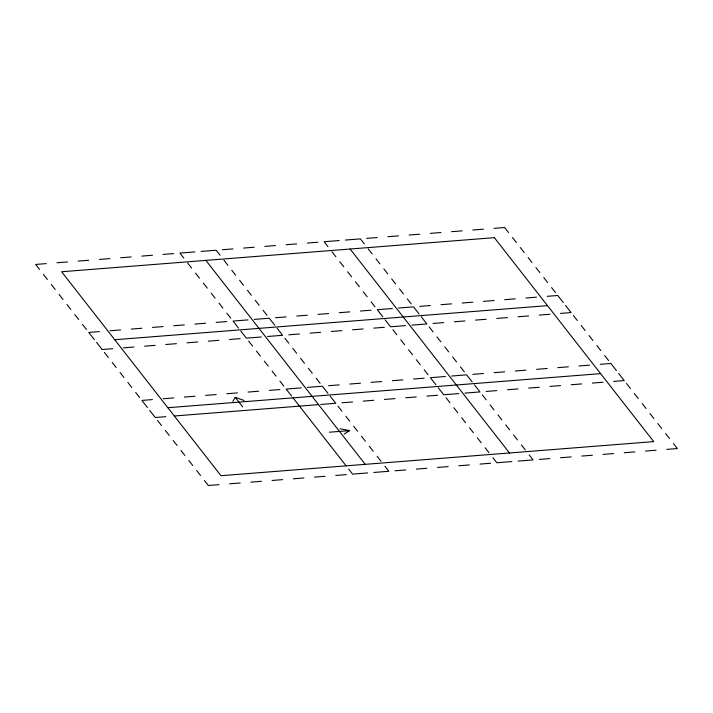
<?xml version="1.0" encoding="UTF-8"?>
<svg xmlns="http://www.w3.org/2000/svg" width="713" height="713" viewBox="0 0 713 713"><rect width="100%" height="100%" fill="white"/><g stroke="black" fill="none" stroke-linecap="round" stroke-linejoin="round"><path stroke-width="1.07" d="M232.839 401.357L235.237 397.346L244.096 400.474M344.201 434.065L349.62 430.616L340.048 428.763M46.265 263.614L35.65 264.452L39.563 269.461M56.888 262.785L67.503 261.947M78.118 261.11L88.742 260.272M99.357 259.434L109.971 258.596M120.595 257.767L131.21 256.93M141.825 256.092L152.439 255.254M163.063 254.416L173.678 253.578M194.916 251.912L179.899 253.088L183.811 258.097M201.137 251.422L216.146 250.236L220.059 255.236M222.367 249.746L232.991 248.908M243.605 248.071L254.22 247.233M264.844 246.395L275.459 245.566M286.073 244.728L296.697 243.891M307.312 243.053L317.927 242.215M339.165 240.539L324.148 241.725L328.06 246.734M345.386 240.058L360.395 238.873L364.307 243.873M366.616 238.383L377.239 237.545M387.854 236.707L398.469 235.869M409.093 235.032L419.707 234.203M430.322 233.365L440.946 232.527M451.561 231.689L462.176 230.852M472.799 230.014L483.414 229.176M494.029 228.347L504.652 227.509L508.556 232.509M99.383 331.598L88.768 332.436L94.294 339.513M110.007 330.77L120.622 329.932M131.237 329.094L141.851 328.256M152.475 327.419L163.09 326.581M173.705 325.752L184.328 324.914M194.943 324.076L205.558 323.239M216.182 322.401L226.796 321.563M248.035 319.896L233.017 321.073L238.543 328.149M254.256 319.406L269.264 318.221L274.799 325.297M275.485 317.731L286.109 316.893M296.724 316.055L307.339 315.217M317.962 314.38L328.577 313.551M339.192 312.713L349.807 311.875M360.43 311.037L371.045 310.2M392.284 308.524L377.266 309.709L382.792 316.786M398.505 308.043L413.513 306.857L419.048 313.934M419.734 306.367L430.358 305.529M440.973 304.692L451.587 303.854M462.211 303.016L472.826 302.187M483.441 301.349L494.064 300.512M504.679 299.674L515.294 298.836M525.909 297.998L536.533 297.161M547.147 296.332L557.762 295.494L563.297 302.57M114.731 339.736L547.486 305.645M112.734 348.684L102.119 349.522L96.585 342.445M123.349 347.855L133.973 347.017M144.587 346.179L155.202 345.342M165.826 344.504L176.441 343.666M187.056 342.828L197.67 341.999M208.294 341.162L218.909 340.324M229.524 339.486L240.147 338.648M261.377 336.973L246.368 338.158L240.834 331.082M267.598 336.483L282.615 335.306L277.09 328.23M288.836 334.816L299.451 333.978M310.075 333.14L320.69 332.303M331.304 331.465L341.928 330.636M352.543 329.798L363.158 328.96M373.781 328.123L384.396 327.285M405.626 325.609L390.617 326.795L385.082 319.718M411.847 325.119L426.864 323.943L421.338 316.866M433.085 323.452L443.7 322.615M454.324 321.777L464.938 320.939M475.553 320.101L486.177 319.264M496.792 318.435L507.406 317.597M518.03 316.759L528.645 315.921M539.26 315.084L549.883 314.246M560.498 313.417L571.113 312.579L565.587 305.503M152.502 399.583L141.887 400.421L147.413 407.497M163.117 398.754L173.74 397.916M184.355 397.079L194.97 396.241M205.594 395.403L216.208 394.565M226.823 393.736L237.447 392.899M248.062 392.061L258.676 391.223M269.3 390.385L279.915 389.548M301.153 387.881L286.136 389.057L291.662 396.134M307.374 387.391L322.383 386.205L327.918 393.282M328.604 385.715L339.219 384.877M349.842 384.04L360.457 383.202M371.072 382.364L381.696 381.535M392.31 380.697L402.925 379.86M413.549 379.022L424.164 378.184M445.402 376.517L430.385 377.694L435.91 384.77M451.623 376.027L466.632 374.842L472.166 381.918M472.853 374.352L483.476 373.514M494.091 372.676L504.706 371.838M515.33 371.001L525.944 370.172M536.559 369.334L547.174 368.496M557.798 367.658L568.413 366.821M579.027 365.983L589.651 365.145M600.266 364.316L610.881 363.478L616.415 370.555M167.849 407.72L600.604 373.63M165.853 416.668L155.238 417.506L149.703 410.43M174.328 416L318.577 404.636M320.716 404.476L335.734 403.291L330.208 396.214M341.955 402.8L352.57 401.963M363.193 401.125L373.808 400.287M384.423 399.449L395.038 398.62M405.661 397.783L416.276 396.945M426.891 396.107L437.515 395.269M458.744 393.594L443.736 394.779L438.201 387.703M464.965 393.104L479.983 391.927L474.457 384.851M486.204 391.437L496.818 390.599M507.442 389.761L518.057 388.924M528.672 388.086L539.295 387.248M549.91 386.419L560.525 385.581M571.149 384.744L581.763 383.906M592.378 383.068L602.993 382.23M613.617 381.402L624.231 380.564L618.706 373.487M329.37 432.212L349.62 430.616M218.971 484.653L208.348 485.491L204.444 480.491M229.586 483.824L240.201 482.986M250.824 482.148L261.439 481.311M272.054 480.473L282.678 479.635M293.293 478.797L303.907 477.968M314.531 477.131L325.146 476.293M335.761 475.455L346.384 474.617M367.614 472.942L352.605 474.127L348.693 469.127M373.835 472.461L388.852 471.275L384.94 466.266M395.073 470.785L405.688 469.947M416.303 469.109L426.927 468.272M437.541 467.434L448.156 466.605M458.78 465.767L469.395 464.929M480.009 464.092L490.633 463.254M511.863 461.578L496.854 462.764L492.941 457.764M518.084 461.088L533.101 459.912L529.189 454.903M539.322 459.422L549.937 458.584M560.561 457.746L571.175 456.908M581.79 456.07L592.405 455.233M603.029 454.404L613.643 453.566M624.258 452.728L634.882 451.89M645.497 451.053L656.112 450.215M666.735 449.386L677.35 448.548L673.437 443.539M512.469 237.518L516.381 242.518M520.285 247.527L524.198 252.527M528.11 257.536L532.014 262.536M535.926 267.535L539.839 272.544M543.743 277.544L547.655 282.553M551.568 287.553L555.472 292.562M573.404 315.511L577.316 320.511M581.229 325.52L585.132 330.52M589.045 335.52L592.958 340.529M596.861 345.529L600.774 350.538M604.686 355.537L608.59 360.546M626.522 383.496L630.435 388.496M634.338 393.505L638.251 398.505M642.163 403.505L646.076 408.513M649.98 413.513L653.892 418.522M657.805 423.522L661.709 428.531M665.621 433.531L669.534 438.54M368.22 248.882L372.133 253.881M376.036 258.89L379.949 263.89M383.861 268.899L387.765 273.899M391.678 278.908L395.59 283.908M399.494 288.908L403.406 293.916M407.319 298.916L411.223 303.925M429.155 326.875L433.067 331.875M436.971 336.884L440.884 341.884M444.796 346.892L448.709 351.892M452.612 356.892L456.525 361.901M460.438 366.901L464.341 371.91M482.273 394.859L486.186 399.859M490.089 404.868L494.002 409.868M497.915 414.877L501.818 419.877M505.731 424.877L509.643 429.886M513.556 434.885L517.46 439.894M521.372 444.894L525.285 449.903M350.119 249.024L509.465 452.978M331.973 251.734L335.876 256.742M339.789 261.742L343.702 266.751M347.605 271.751L351.518 276.751M355.43 281.76L359.334 286.76M363.247 291.769L367.159 296.768M371.063 301.777L374.976 306.777M392.908 329.727L396.811 334.736M400.724 339.736L404.636 344.736M408.549 349.744L412.453 354.744M416.365 359.753L420.278 364.753M424.182 369.762L428.094 374.762M446.026 397.711L449.93 402.72M453.842 407.72L457.755 412.72M461.659 417.729L465.571 422.729M469.484 427.738L473.396 432.738M477.3 437.746L481.213 442.746M485.125 447.755L489.029 452.755M223.971 260.245L227.875 265.245M231.787 270.254L235.7 275.254M239.604 280.262L243.516 285.262M247.429 290.271L251.341 295.271M255.245 300.28L259.158 305.28M263.07 310.28L266.974 315.289M284.906 338.238L288.818 343.238M292.722 348.247L296.635 353.247M300.547 358.256L304.451 363.256M308.364 368.264L312.276 373.264M316.189 378.264L320.092 383.273M338.024 406.223L341.937 411.223M345.841 416.232L349.753 421.231M353.666 426.24L357.57 431.24M361.482 436.249L365.395 441.249M369.298 446.249L373.211 451.258M377.124 456.258L381.027 461.266M205.87 260.388L365.216 464.341M187.715 263.097L191.628 268.106M195.54 273.106L199.444 278.115M203.357 283.114L207.269 288.123M211.182 293.123L215.085 298.123M218.998 303.132L222.911 308.132M226.814 313.141L230.727 318.141M248.659 341.09L252.562 346.099M256.475 351.099L260.388 356.108M264.291 361.108L268.204 366.108M272.116 371.116L276.029 376.116M279.933 381.125L283.845 386.125M293.007 397.854L346.126 465.839M235.237 397.346L242.696 406.891M43.466 274.46L47.379 279.469M51.291 284.469L55.195 289.478M59.108 294.478L63.02 299.487M66.924 304.487L70.837 309.495M74.749 314.495L78.662 319.495M82.565 324.504L86.478 329.504M104.41 352.454L108.314 357.463M112.226 362.462L116.139 367.471M120.042 372.471L123.955 377.48M127.868 382.48L131.771 387.48M135.684 392.489L139.596 397.489M157.528 420.438L161.432 425.447M165.345 430.447L169.257 435.456M173.161 440.456L177.074 445.465M180.986 450.464L184.89 455.464M188.802 460.473L192.715 465.473M196.619 470.482L200.531 475.482M494.367 237.661L61.621 271.751L220.968 475.705L653.723 441.614L494.367 237.661"/></g></svg>
